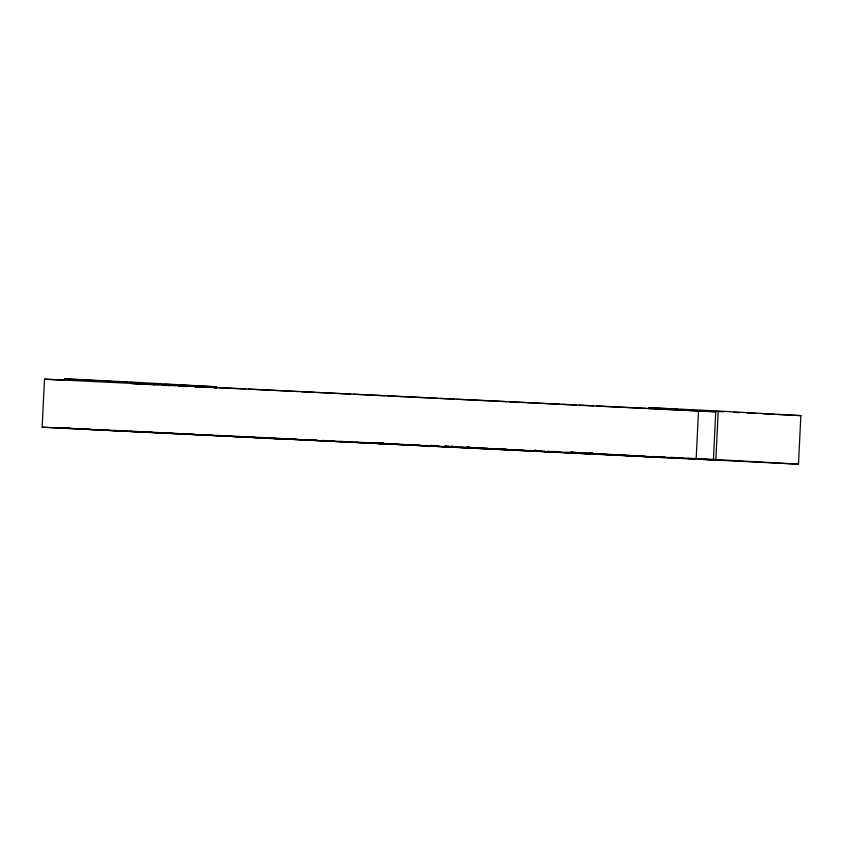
<?xml version="1.0" encoding="UTF-8"?>
<svg xmlns="http://www.w3.org/2000/svg" width="843" height="843" viewBox="0 0 843 843"><rect width="100%" height="100%" fill="white"/><g stroke="black" fill="none" stroke-linecap="round" stroke-linejoin="round"><path stroke-width="1.26" d="M383.67 443.618L374.555 442.86M663.251 409.255L648.815 408.549L648.857 407.654L715.802 410.899L713.41 459.835L42.15 427.19L44.5 379.15L715.76 411.795L665.875 409.382M95.923 380.583L64.521 378.834L131.466 382.079L131.392 383.481L140.728 383.997M131.466 382.079L216.514 386.811L216.44 388.212L213.837 388.065M377.401 443.407L377.285 442.691L377.211 443.397L381.995 443.618L382.037 442.923M377.601 442.712L377.453 443.407L377.801 442.68M377.875 443.376L377.906 442.67M378.633 442.733L378.633 443.439L378.781 442.733M378.918 443.46L379.023 442.744L379.065 443.45M381.173 442.807L381.025 443.534L381.099 442.807M381.363 443.587L381.426 442.817L381.489 443.597M381.753 442.86L381.71 443.608M381.963 443.618L381.837 442.912M382.395 443.639L382.469 442.933M382.585 443.639L382.617 442.933M383.08 443.66L383.122 442.965M383.27 442.965L383.238 443.671M431.121 445.473L431.089 446.073L438.539 446.484M431.869 445.41L431.321 446.084L431.405 445.389M431.468 446.095L431.511 445.399M431.648 445.399L431.321 446.084M432.448 446.137L432.47 445.536M445.842 446.727L445.336 446.095M451.532 446.99L452.459 447.032L444.767 446.664L445.778 446.021M445.926 446.727L445.873 446.021M448.518 446.263L446.284 446.527L448.434 446.6M451.953 446.305L451.996 447.096L452.006 446.305M452.248 447.022L452.259 446.326M452.354 447.032L452.522 446.337M452.607 447.043L452.691 446.347M467.538 447.306L469.045 447.622L467.422 447.085M467.591 446.895L467.391 447.58M470.815 447.781L467.749 447.243M467.991 447.612L468.086 446.916M469.783 447.717L467.422 447.58L468.223 446.927M479.351 447.865L479.035 448.35L479.087 447.812M482.502 448.381L473.418 448.054L479.488 448.328M482.807 448.139L475.536 448.149M504.177 449.003L505.189 449.424M518.013 449.614L518.382 450.036L516.264 449.867M530.879 450.436L534.588 451.079L534.778 450.32M527.181 450.594C519.889 450.489 543.419 451.332 533.893 450.605M534.578 450.373L534.936 451.1L535.105 450.331M534.862 451.089L534.852 450.32M535.294 450.341L535.136 451.037L533.608 450.984L534.367 451.016M535.379 450.352L535.073 451.037M535.695 451.016L535.779 450.362L535.842 451.068M536.643 451.079L536.675 450.478M537.254 450.51L536.327 451.079M571.965 452.775L571.628 452.206M571.691 452.754L571.828 452.111L571.67 452.807M571.954 452.828L571.986 452.227M572.313 452.133L572.292 452.839L572.545 452.143M572.481 452.143L572.386 452.839M584.884 452.933L584.473 453.323L592.165 453.703L592.186 452.997M591.934 453.629L592.102 452.997M646.465 456.59L634.663 455.62M713.41 459.835L696.16 458.877L698.51 410.836M718.183 411.911L715.855 459.551L704.232 458.992M90.907 429.477L798.479 464.166L800.85 415.62L715.802 410.899M425.367 445.662L423.049 445.515M477.075 448.202L474.567 448.107M449.182 446.853L453.176 447.064L452.006 447.075M534.209 450.921L535.99 451.016M461.068 447.275L473.197 447.791M460.447 447.201L461.163 447.222M461.521 447.285L460.541 447.254M505.178 449.129L504.009 449.077M496.538 449.003L500.868 449.203M505.21 449.256L501.69 448.876M533.651 450.668L534.957 450.742M536.359 450.773L537.486 450.836M525.958 450.605L526.559 450.615M534.799 450.731L529.278 450.584M588.825 453.091L592.703 453.26M592.682 453.861L578.393 453.26L579.752 453.323M496.991 449.024L497.676 449.066M497.665 448.887L505.294 449.351L493.144 448.919M530.953 450.794L533.882 450.879M536.306 451.068L537.507 451.121M378.939 442.975L381.321 443.081M450.457 446.906L451.542 446.801L444.777 446.474L450.468 446.748M468.866 447.37L467.654 447.433M452.438 446.864L453.165 446.885M533.619 450.678L534.894 450.931M449.182 446.874L453.165 446.748L451.532 446.674M456.516 447.222L457.159 447.254M459.73 447.338L455.863 447.19M491.796 448.961L494.156 449.087M533.64 450.805L534.357 450.836M455.041 447.243L456.643 447.233M490.247 448.897L493.872 449.066M543.798 451.448L545 451.5L543.83 451.437M150.886 383.628L158.758 384.008M165.323 384.334L175.818 384.84M181.076 385.093L192.889 385.662M195.513 385.788L216.514 386.811M733.905 412.375L739.153 412.638M747.035 413.017L756.224 413.46M762.778 413.776L774.601 414.356M777.225 414.482L800.85 415.62M64.331 380.235L44.5 379.15M131.592 383.491L159.158 384.829M161.782 384.956L176.229 385.662M178.853 385.788L211.667 387.369M214.301 387.506L245.798 389.023M248.432 389.15L298.306 391.574M300.94 391.7L315.377 392.395M318.001 392.522L350.825 394.113M353.449 394.239L384.956 395.767M387.58 395.894L437.464 398.317M440.088 398.444L454.525 399.139M457.148 399.266L507.033 401.679M509.657 401.816L524.104 402.511M526.727 402.638L559.541 404.229M562.165 404.355L576.612 405.051M579.236 405.177L593.672 405.883M596.296 406.01L646.181 408.423M433.713 445.536L436.653 445.684M503.208 448.866L505.779 448.992M572.924 452.269L575.853 452.406M377.675 442.975L383.681 443.26M448.065 446.337L453.323 446.6M466.095 447.211L471.342 447.464M483.165 448.044L487.454 448.255M500.236 448.866L505.842 449.14M517.655 449.709L522.902 449.972M539.973 450.794L532.723 450.626M552.745 451.416L558.003 451.669M569.815 452.238L575.421 452.512M62.055 427.875L72.624 428.392M77.809 428.634L91.002 429.277M96.197 429.53L108.062 430.099M113.268 430.351L125.122 430.931M130.338 431.184L143.5 431.816M147.42 432.006L159.253 432.585M165.808 432.902L177.631 433.471M182.878 433.724L194.691 434.303M199.949 434.556L211.962 435.136M217.009 435.378L230.339 436.031M235.397 436.274L247.41 436.853M252.457 437.096L264.47 437.686M269.528 437.928L281.541 438.508M286.588 438.75L298.601 439.34M304.966 439.646L316.979 440.225M322.037 440.467L334.049 441.058M339.097 441.3L351.12 441.88M356.167 442.122L369.297 442.765M374.545 443.018L386.558 443.597M391.616 443.839L403.628 444.43M408.676 444.672L420.689 445.252M425.747 445.494L439.066 446.137M444.124 446.39L456.137 446.969M478.255 448.044L490.268 448.624M495.515 448.876L508.445 449.498M513.693 449.751L525.716 450.341M530.763 450.584L542.776 451.163M548.74 451.5L547.855 451.448L559.847 451.996M565.095 452.248L578.224 452.881M583.472 453.134L595.295 453.713M600.543 453.966L612.366 454.535M617.603 454.788L630.754 455.431M653.04 456.506L664.906 457.085M670.111 457.338L681.976 457.907M687.171 458.16L699.047 458.74M452.723 446.864L442.111 446.548M461.121 447.275L468.065 447.622M469.762 447.717L470.858 447.77M511.933 449.719L517.044 449.962L516.337 449.93M529.33 450.584L539.52 451.037L536.749 450.91M549.678 451.553L547.855 451.448M42.15 427.19L696.16 458.877M470.837 447.485L468.803 447.496L470.815 447.601M531.596 450.647L532.734 450.626M537.465 450.952L539.488 450.931M376.737 443.007L383.618 443.334M479.161 448.17L481.1 448.234M494.082 448.876L504.335 449.372M491.69 448.961L493.45 449.003M499.667 449.171L502.049 449.266M539.467 451.237L536.306 450.889M595.19 453.945L596.559 454.019M374.281 443.228L383.818 443.713M529.278 450.784L530.437 450.836M504.051 449.351L504.778 449.235M445.367 446.505L446.105 446.421M452.459 446.727L453.186 446.885M526.527 450.615L527.275 450.668M445.357 446.685L446.084 446.727M468.128 447.348L467.528 447.306M422.122 445.578L422.427 445.589M648.857 407.654L677.646 409.255M681.565 409.466L693.346 410.13M699.88 410.488L709.047 410.994M716.898 411.437L723.442 411.795M101.16 380.878L111.624 381.457M118.168 381.816L127.325 382.332M135.175 382.764L141.719 383.133M143.342 384.145L155.091 384.798M161.614 385.167L170.76 385.673M178.59 386.105L186.419 386.537M195.555 387.053L200.782 387.337M713.42 459.435L798.479 464.166M582.144 453.091L592.587 453.671M597.813 453.966L609.563 454.619M613.472 454.83L664.59 457.675M516.169 449.909L518.382 450.036M432.333 445.547L436.126 445.747M200.128 434.598L209.264 435.104M214.48 435.388L227.536 436.116M230.15 436.263L281.256 439.098M62.119 427.875L69.969 428.318M76.513 428.676L88.294 429.329M571.649 452.406L573.472 452.849M571.586 452.796L573.746 452.87M454.314 447.201L456.484 447.317M533.387 450.71L531.301 450.594M378.128 442.701L378.086 443.397L378.159 442.691M592.64 453.239L590.047 453.134L592.64 453.228"/></g></svg>
